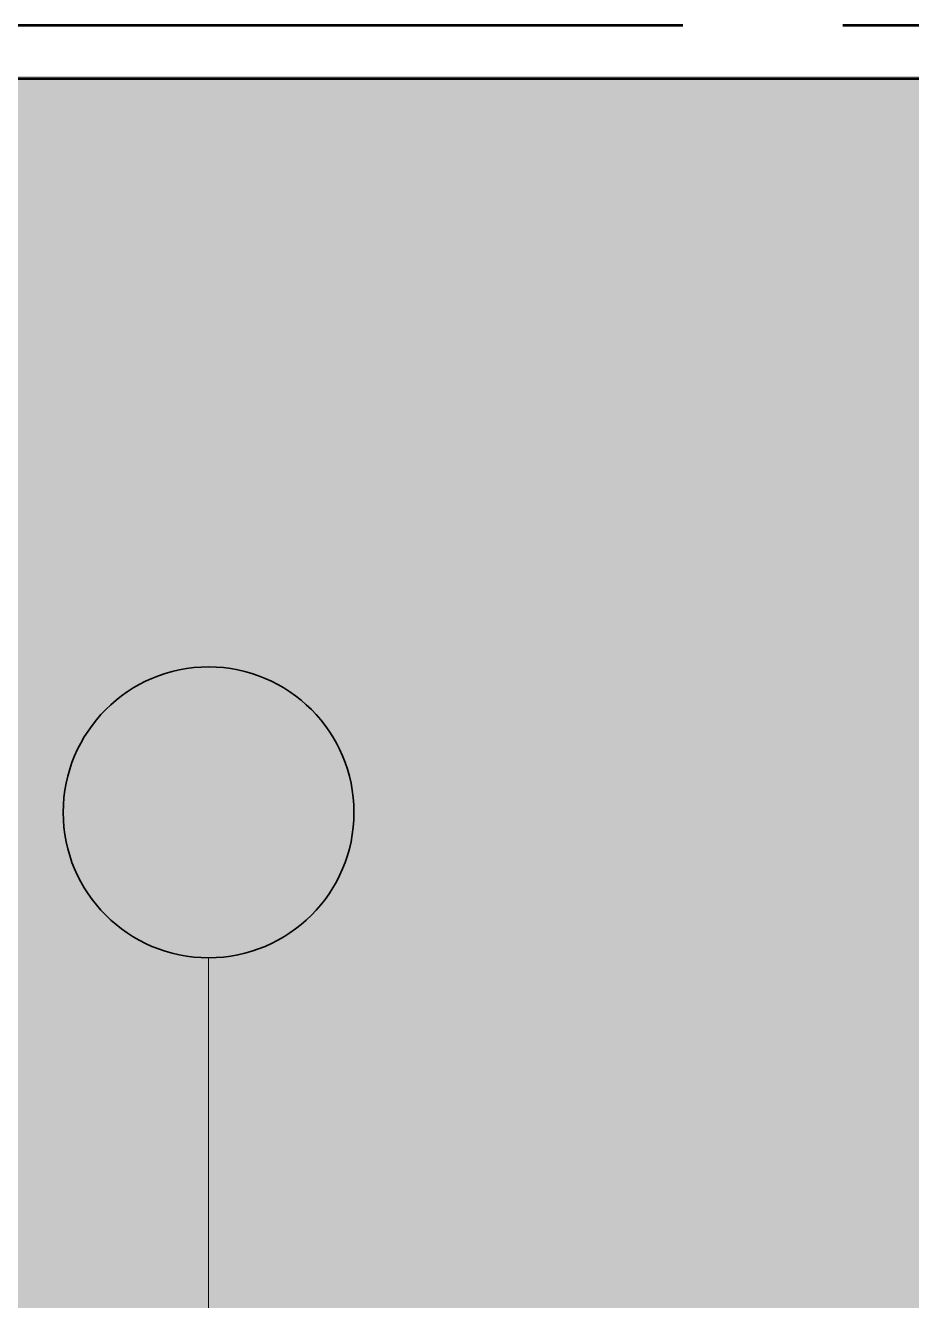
# Model space of a CAD drawing. Header units: millimetres. Extents: x 71 to 41929, y 71 to 131329.
# Drawn here: x 22802 to 23388, y 85969 to 86812 of the extents above; entities that cross this region are included whole.
import ezdxf

# ---------------------------------------------------------------- set-up
doc = ezdxf.new("R2010")
doc.units = ezdxf.units.MM
doc.linetypes.add('DASH_494_106', pattern=[599.722222, 493.888889, -105.833333])
for name, color, linetype in [('ANNOTATIONS', 7, 'Continuous'), ('GEOFAB', 5, 'Continuous'), ('MODULE_ART', 7, 'Continuous'), ('PIPES', 7, 'Continuous'), ('TANK', 7, 'Continuous')]:
    doc.layers.add(name, color=color, linetype=linetype)

# ---------------------------------------------------------------- blocks, each defined once
blk = doc.blocks.new('atlancube_face')
at = {"true_color": 0x000000}
blk.add_solid([(-1.79, -1.79), (1151.79, -1.79), (-1.79, 781.79), (1151.79, 781.79)], dxfattribs=at)

msp = doc.modelspace()

# ---------------------------------------------------------------- hatches: boundary and pattern name
at = {"layer": 'PIPES', "true_color": 0xbfbfbf}
h = msp.add_hatch(color=7, dxfattribs=at)
h.dxf.hatch_style = 1
h.paths.add_polyline_path([(22826.47, 86291.94, 1), (23018.81, 86291.94, 1)])

# ---------------------------------------------------------------- linework, layer by layer
at = {"layer": 'ANNOTATIONS', "lineweight": 18, "true_color": 0xffffff}
msp.add_line((22922.64, 85216.94), (22922.64, 86195.78), dxfattribs=at)
at = {"layer": 'GEOFAB', "color": 5, "linetype": 'DASH_494_106', "lineweight": 53}
msp.add_lwpolyline([(15412.36, 85181.67), (30432.92, 85181.67), (30432.92, 86812.22), (15412.36, 86812.22)], close=True, dxfattribs=at)
at = {"layer": 'PIPES', "color": 1, "lineweight": 35}
msp.add_circle((22922.64, 86291.94), 96.17, dxfattribs=at)
at = {"layer": 'TANK', "lineweight": 53}
msp.add_lwpolyline([(15447.64, 85216.94), (30397.64, 85216.94), (30397.64, 86776.94), (15447.64, 86776.94)], close=True, dxfattribs=at)

# ---------------------------------------------------------------- block references
at = {"layer": 'MODULE_ART'}
for p in [(22347.64, 85996.94), (22347.64, 85216.94)]:
    msp.add_blockref('atlancube_face', p, dxfattribs=at)

doc.saveas('drawing.dxf')
